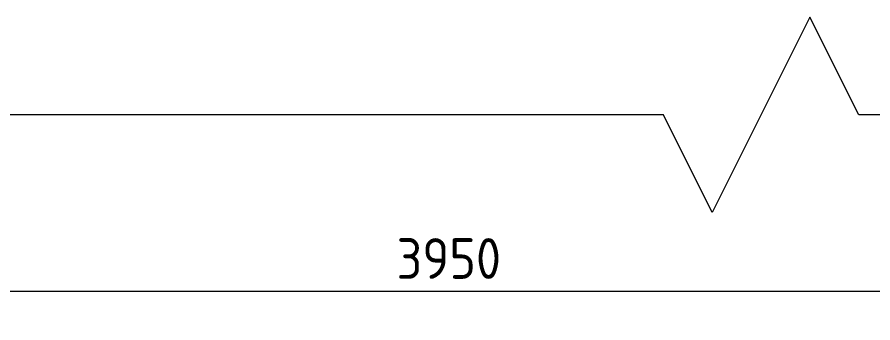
# Model space of a CAD drawing. Header units: millimetres. Extents: x 54725 to 263872, y -8553 to 29614.
# Drawn here: x 96866 to 99496, y 3738 to 4677 of the extents above; entities that cross this region are included whole.
import ezdxf

# ---------------------------------------------------------------- set-up
doc = ezdxf.new("R2010")
doc.units = ezdxf.units.MM
for name, color, linetype, lineweight in [('A-ANNO-DIMS', 7, 'Continuous', 9), ('A-ANNO-DIMS-50', 7, 'Continuous', 9), ('A-DETL-GENF', 7, 'Continuous', 9)]:
    doc.layers.add(name, color=color, linetype=linetype, lineweight=lineweight)
doc.styles.add('ISOCPEUR', font='isocpeur.ttf', dxfattribs={"width": 0.9, "height": 125})
doc.dimstyles.new('ISO-2_5_0_9К_БОЛЬШОЙ', dxfattribs={"dimscale": 304.8, "dimtxt": 124.497647, "dimasz": 0.246063, "dimexe": 0.19685, "dimexo": 0.492126, "dimgap": 0, "dimtad": 1, "dimdec": 0, "dimrnd": 10, "dimzin": 0, "dimdsep": 46, "dimtxsty": 'ISOCPEUR', "dimblk1": 'OBLIQUE', "dimblk2": 'OBLIQUE', "dimsah": 1, "dimcen": 0.09, "dimdle": 0.19685, "dimazin": 0, "dimtfac": 1, "dimtdec": 4, "dimtix": 1, "dimtmove": 0, "dimatfit": 3, "dimfxl": 1, "dimtvp": 1, "dimtolj": 1, "dimtzin": 0, "dimarcsym": 2})

# ---------------------------------------------------------------- blocks, each defined once
blk = doc.blocks.new('DET_L_Линия разрыва - М100-30706321-Фрагмент 1_11_ Групповая ячейка')
at = {"layer": 'A-DETL-GENF'}
for p, q in [((4254.9, -300), (4554.9, 300)), ((4554.9, 300), (4704.9, 0)), ((0, 0), (4104.9, 0)), ((4104.9, 0), (4254.9, -300)), ((4704.9, 0), (8809.8, 0))]:
    blk.add_line(p, q, dxfattribs=at)
blk = doc.blocks.new('DIMBLOCK34-Фрагмент 1_11_ Групповая ячейка')
at = {"layer": 'A-ANNO-DIMS-50'}
for p, q in [((96215.1, 3738.2), (96215.1, 3895.2)), ((100165.1, 3738.2), (100165.1, 3895.2)), ((96155.1, 3835.2), (100165.1, 3835.2)), ((96215.1, 3835.2), (96215.1, 3738.2)), ((100165.1, 3835.2), (100165.1, 3738.2))]:
    blk.add_line(p, q, dxfattribs=at)
at = {"layer": 'A-ANNO-DIMS-50', "lineweight": 20}
for p, q in [((96215.1, 3835.2), (96252.6, 3872.7)), ((100165.1, 3835.2), (100202.6, 3872.7)), ((96215.1, 3835.2), (96177.6, 3797.7)), ((100165.1, 3835.2), (100127.6, 3797.7))]:
    blk.add_line(p, q, dxfattribs=at)
at = {"layer": 'A-ANNO-DIMS-50', "color": 0, "insert": (98032.1, 3998.5), "char_height": 125, "width": 379.239, "attachment_point": 1, "line_spacing_factor": 1.149209, "style": 'ISOCPEUR'}
blk.add_mtext('3950', dxfattribs=at)
blk = doc.blocks.new('_Oblique')
at = {"color": 0, "linetype": 'ByBlock', "lineweight": -2}
blk.add_line((-0.5, -0.5), (0.5, 0.5), dxfattribs=at)

msp = doc.modelspace()

# ---------------------------------------------------------------- block references
at = {"layer": 'A-DETL-GENF', "rotation": 180}
msp.add_blockref('DET_L_Линия разрыва - М100-30706321-Фрагмент 1_11_ Групповая ячейка', (103557.1, 4377.3), dxfattribs=at)

# ---------------------------------------------------------------- dimensions: what is measured, and where the dimension line sits
at = {"layer": 'A-ANNO-DIMS'}
dim = msp.add_linear_dim(base=(100165.1, 3835.2), p1=(96215.1, 3888.2), p2=(100165.1, 3888.2), dimstyle='ISO-2_5_0_9К_БОЛЬШОЙ', override={"dimpost": '<>', "dimfxl": 3950}, dxfattribs=at)
dim.commit()
dim.dimension.update_dxf_attribs({"geometry": 'DIMBLOCK34-Фрагмент 1_11_ Групповая ячейка', "text_midpoint": (98190.1, 3897.7)})

doc.saveas('drawing.dxf')
